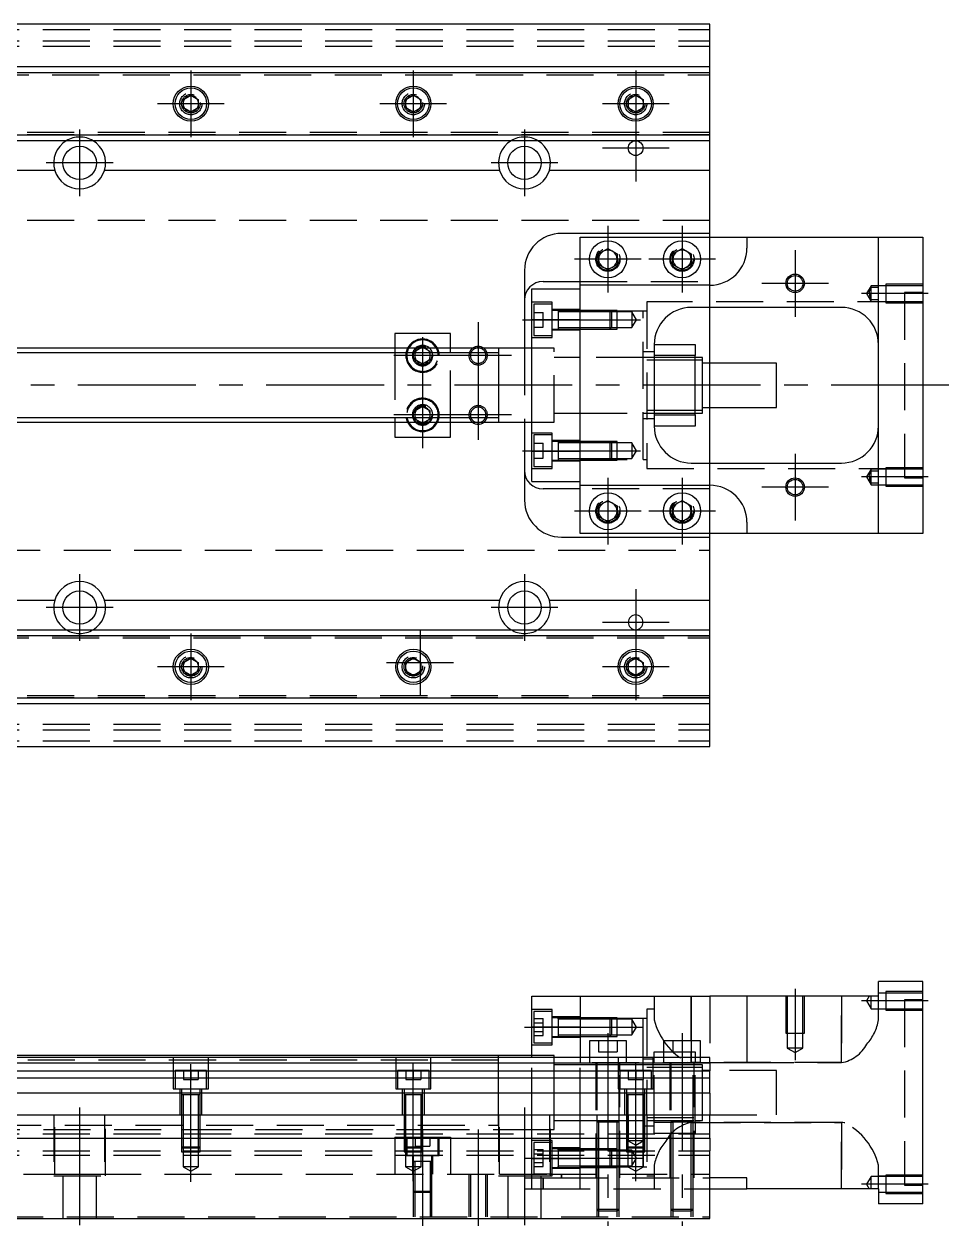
# Model space of a CAD drawing. Extents: x -14 to 809, y -273 to 103.
# Drawn here: x 395 to 644.5, y -226.9 to 97.5 of the extents above; entities that cross this region are included whole.
import ezdxf

# ---------------------------------------------------------------- set-up
doc = ezdxf.new("R2010")
doc.units = 0
doc.linetypes.add('CENTER', pattern=[50.8, 31.75, -6.35, 6.35, -6.35])
doc.linetypes.add('DASHED', pattern=[19.05, 12.7, -6.35])
doc.layers.get('0').update_dxf_attribs({"linetype": 'CONTINUOUS'})
doc.layers.add('CENTER', color=1, linetype='CENTER')

msp = doc.modelspace()

# ---------------------------------------------------------------- linework, layer by layer
at = {"color": 7, "linetype": 'CONTINUOUS'}
for p, q in [((580, 97.5), (365, 97.5)), ((580, 86), (580, 97.5)), ((365, 86), (580, 86)), ((365, 84.460392), (580, 84.460392)), ((580, 84.460392), (580, 86)), ((580, 67.539608), (580, 84.460392)), ((438, 77.1547), (440, 78.309402)), ((440, 78.309402), (442, 77.1547)), ((498, 77.1547), (500, 78.309402)), ((500, 78.309402), (502, 77.1547)), ((558, 77.1547), (560, 78.309402)), ((560, 78.309402), (562, 77.1547)), ((438, 74.8453), (438, 77.1547)), ((440, 73.690598), (438, 74.8453)), ((442, 74.8453), (440, 73.690598)), ((442, 77.1547), (442, 74.8453)), ((498, 74.8453), (498, 77.1547)), ((500, 73.690598), (498, 74.8453)), ((502, 74.8453), (500, 73.690598)), ((502, 77.1547), (502, 74.8453)), ((558, 74.8453), (558, 77.1547)), ((560, 73.690598), (558, 74.8453)), ((562, 74.8453), (560, 73.690598)), ((562, 77.1547), (562, 74.8453)), ((580, 67.539608), (365, 67.539608)), ((580, 66), (365, 66)), ((580, 66), (580, 67.539608)), ((580, 58), (580, 66)), ((403.291796, 58), (365, 58)), ((523.291796, 58), (416.708204, 58)), ((580, 58), (536.708204, 58)), ((580, 41), (580, 58)), ((580, 41), (540, 41)), ((545, 27), (545, 40)), ((545, 40), (590, 40)), ((580, 40), (580, 41)), ((590, 40), (590, 37)), ((590, 40), (625.5, 40)), ((625.5, -40), (625.5, 40)), ((625.5, 40), (637.5, 40)), ((637.5, 40), (637.5, -40)), ((550, 35.443376), (552.5, 36.886752)), ((552.5, 36.886752), (555, 35.443376)), ((570, 35.443376), (572.5, 36.886752)), ((572.5, 36.886752), (575, 35.443376)), ((550, 32.556624), (550, 35.443376)), ((552.5, 31.113248), (550, 32.556624)), ((555, 32.556624), (552.5, 31.113248)), ((555, 35.443376), (555, 32.556624)), ((570, 32.556624), (570, 35.443376)), ((572.5, 31.113248), (570, 32.556624)), ((575, 32.556624), (572.5, 31.113248)), ((575, 35.443376), (575, 32.556624)), ((530, 31), (530, 10)), ((532, 17.78342), (532, 26)), ((532, 26), (545, 26)), ((535, 28), (545, 28)), ((580, 27), (545, 27)), ((545, 17.78342), (545, 27)), ((615.5, 21), (575, 21)), ((580, 6), (580, 21)), ((532, 17.78342), (545, 17.78342)), ((532, -17.78342), (532, 17.78342)), ((545, -17.78342), (545, 17.78342)), ((545, -17.78342), (545, 17.78342)), ((495, 14), (495, 10)), ((510, 14), (495, 14)), ((510, 10), (510, 14)), ((523, 10), (365, 10)), ((501.964102, 10), (502.5, 10.309402)), ((502.5, 10.309402), (503.035898, 10)), ((523, 10.000006), (523, -10.000006)), ((532, 10), (523, 10)), ((565, 11), (576, 11)), ((565, 11), (565, -11)), ((576, 11), (576, 8)), ((565, 6.75), (563, 6.75)), ((576, 8), (565, 8)), ((576, 6.75), (565, 6.75)), ((576, -8), (576, 8)), ((578, 7.5), (576, 7.5)), ((578, 6.75), (576, 6.75)), ((578, -7.5), (578, 7.5)), ((598, 6), (578, 6)), ((598, -6), (598, 6)), ((578, -6), (598, -6)), ((580, -21), (580, -6)), ((563, -6.75), (565, -6.75)), ((565, -6.75), (576, -6.75)), ((565, -8), (576, -8)), ((576, -6.75), (578, -6.75)), ((576, -7.5), (578, -7.5)), ((576, -8), (576, -11)), ((365, -10), (523, -10)), ((495, -10), (495, -14)), ((502.5, -10.309402), (501.964102, -10)), ((503.035898, -10), (502.5, -10.309402)), ((510, -14), (510, -10)), ((523, -10), (532, -10)), ((530, -10), (530, -31)), ((576, -11), (565, -11)), ((495, -14), (510, -14)), ((532, -17.78342), (545, -17.78342)), ((532, -26), (532, -17.78342)), ((545, -27), (545, -17.78342)), ((575, -21), (615.5, -21)), ((532, -26), (545, -26)), ((545, -28), (535, -28)), ((545, -27), (580, -27)), ((545, -40), (545, -27)), ((550, -32.556624), (552.5, -31.113248)), ((552.5, -31.113248), (555, -32.556624)), ((570, -32.556624), (572.5, -31.113248)), ((572.5, -31.113248), (575, -32.556624)), ((550, -35.443376), (550, -32.556624)), ((552.5, -36.886752), (550, -35.443376)), ((555, -35.443376), (552.5, -36.886752)), ((555, -32.556624), (555, -35.443376)), ((570, -35.443376), (570, -32.556624)), ((572.5, -36.886752), (570, -35.443376)), ((575, -35.443376), (572.5, -36.886752)), ((575, -32.556624), (575, -35.443376)), ((590, -37), (590, -40)), ((540, -41), (580, -41)), ((590, -40), (545, -40)), ((580, -41), (580, -40)), ((580, -58), (580, -41)), ((625.5, -40), (590, -40)), ((637.5, -40), (625.5, -40)), ((365, -58), (403.291796, -58)), ((416.708204, -58), (523.291796, -58)), ((536.708204, -58), (580, -58)), ((580, -66), (580, -58)), ((365, -66), (580, -66)), ((365, -67.539608), (580, -67.539608)), ((580, -67.539608), (580, -66)), ((580, -84.460392), (580, -67.539608)), ((438, -74.8453), (440, -73.690598)), ((440, -73.690598), (442, -74.8453)), ((498, -74.8453), (500, -73.690598)), ((500, -73.690598), (502, -74.8453)), ((558, -74.8453), (560, -73.690598)), ((560, -73.690598), (562, -74.8453)), ((438, -77.1547), (438, -74.8453)), ((440, -78.309402), (438, -77.1547)), ((442, -77.1547), (440, -78.309402)), ((442, -74.8453), (442, -77.1547)), ((498, -77.1547), (498, -74.8453)), ((500, -78.309402), (498, -77.1547)), ((502, -77.1547), (500, -78.309402)), ((502, -74.8453), (502, -77.1547)), ((558, -77.1547), (558, -74.8453)), ((560, -78.309402), (558, -77.1547)), ((562, -77.1547), (560, -78.309402)), ((562, -74.8453), (562, -77.1547)), ((580, -84.460392), (365, -84.460392)), ((580, -86), (365, -86)), ((580, -86), (580, -84.460392)), ((580, -97.5), (580, -86)), ((365, -97.5), (580, -97.5)), ((625.5, -164.93), (625.5, -160.93)), ((637.5, -160.93), (625.5, -160.93)), ((637.5, -220.93), (637.5, -160.93)), ((532, -173.14658), (532, -164.93)), ((532, -164.93), (545, -164.93)), ((545, -164.93), (580, -164.93)), ((545, -164.93), (545, -181.43)), ((590, -164.93), (580, -164.93)), ((590, -164.93), (590, -182.93)), ((625.5, -164.93), (590, -164.93)), ((539.1, -170.752326), (539.1, -170.753182)), ((532, -173.14658), (545, -173.14658)), ((532, -181.43), (532, -173.14658)), ((539.1, -173.1023), (539.1, -173.38317)), ((539.1, -175.019328), (539.1, -175.752336)), ((557.5, -176.93), (547.5, -176.93)), ((547.5, -176.93), (547.5, -181.43)), ((557.5, -181.43), (557.5, -176.93)), ((577.5, -176.93), (567.5, -176.93)), ((567.5, -176.93), (567.5, -181.43)), ((577.5, -181.43), (577.5, -176.93)), ((523, -180.93), (364.5, -180.93)), ((580, -181.43), (364.5, -181.43)), ((523, -180.93), (522.995, -180.93)), ((523, -180.930502), (523, -180.93)), ((523.005, -180.93), (523, -180.93)), ((532, -180.93), (523, -180.93)), ((523, -181.43), (523, -180.93)), ((580, -182.969608), (580, -181.43)), ((580, -182.969608), (364.5, -182.969608)), ((590, -182.93), (580, -182.93)), ((580, -182.969608), (580, -185.090392)), ((364.5, -185.090392), (580, -185.090392)), ((580, -187.000532), (364.5, -187.000532)), ((580, -187.000532), (580, -185.090392)), ((580, -191.111934), (580, -187.000532)), ((580, -191.111934), (364.5, -191.111934)), ((580, -191.111934), (580, -196.93)), ((0, -196.93), (580, -196.93)), ((580, -203.23), (580, -196.93)), ((0, -203.23), (580, -203.23)), ((580, -203.23), (580, -206.63)), ((539.1, -206.107664), (539.1, -206.50767)), ((539.1, -206.50767), (539.1, -206.63)), ((580, -224.93), (580, -206.63)), ((539.1, -208.465624), (539.1, -208.749714)), ((539.1, -210.70767), (539.1, -211.107674)), ((590, -213.93), (580, -213.93)), ((590, -216.93), (590, -213.93)), ((580, -216.93), (590, -216.93)), ((625.5, -216.93), (590, -216.93)), ((625.5, -216.93), (625.5, -220.93)), ((637.5, -220.93), (625.5, -220.93)), ((0, -224.93), (580, -224.93))]:
    msp.add_line(p, q, dxfattribs=at)
at = {"color": 3, "linetype": 'DASHED'}
for p, q in [((0, 96), (580, 96)), ((0, 93), (580, 93)), ((0, 91.5), (580, 91.5)), ((364.5, 84.403994), (580, 84.403994)), ((364.5, 83.8), (580, 83.8)), ((442.483582, 76.286038), (442.5, 76)), ((502.483582, 76.286038), (502.5, 76)), ((557.5, 76), (557.534018, 76.411016)), ((580, 68.2), (364.5, 68.2)), ((580, 67.596006), (364.5, 67.596006)), ((580, 44.5), (5.640312, 44.5)), ((580, 28), (580, 40)), ((549.5, 34), (549.520026, 34.346056)), ((569.5, 34), (569.520026, 34.346056)), ((545, 28), (580, 28)), ((545, 17.78342), (545, 26)), ((580, 27), (580, 28)), ((580, 21), (580, 27)), ((623.5, 26.848738), (622.287564, 24.748738)), ((623.163852, 25.611128), (623.302956, 25.985522)), ((623.302956, 25.985522), (623.5, 26.435254)), ((623.5, 26.435254), (623.5, 26.848738)), ((627.5, 26.848738), (623.5, 26.848738)), ((623.5, 23.06222), (623.5, 26.435794)), ((623.5, 26.435254), (625.5, 26.435254)), ((627.5, 27.248732), (627.5, 22.248742)), ((637.5, 27.248732), (627.5, 27.248732)), ((637.5, 26.848738), (627.5, 26.848738)), ((622.287564, 24.748738), (623.5, 22.648738)), ((623.016436, 24.911344), (623.060666, 25.226886)), ((623.060666, 25.226886), (623.163852, 25.611128)), ((623.5, 22.648738), (623.5, 23.06222)), ((625.5, 23.06222), (623.5, 23.06222)), ((632.5, 25), (632.5, -25)), ((637.5, 25), (632.5, 25)), ((537.5, 22.42767), (532, 22.42767)), ((532.5, 21.92767), (532.5, 13.42767)), ((537.5, 21.92767), (532.5, 21.92767)), ((532.5, 19.67767), (535, 19.67767)), ((535, 17.67767), (535, 19.67767)), ((537.5, 12.92767), (537.5, 22.42767)), ((545, 20.42767), (537.5, 20.42767)), ((539.1, 20.17767), (537.5, 20.17767)), ((539.1, 20.17767), (539.095, 20.17767)), ((539.1, 20.17767), (539.1, 19.92022)), ((539.105, 20.17767), (539.1, 20.17767)), ((544.99998, 20.17767), (539.1, 20.17767)), ((539.1, 19.92022), (539.1, 15.435068)), ((544.99998, 19.77767), (539.1, 19.77767)), ((553.1, 20.17767), (545, 20.17767)), ((553.1, 20.177664), (545, 20.177664)), ((562, 20), (545, 20)), ((553.5, 19.77767), (545, 19.77767)), ((553.1, 15.17767), (553.1, 20.17767)), ((553.5, 19.77767), (553.1, 20.17767)), ((555, 20.177664), (553.10002, 20.177664)), ((553.5, 19.77767), (553.5, 15.57767)), ((555, 19.77767), (553.50002, 19.77767)), ((555, 15.177674), (555, 20.177664)), ((559, 19.77767), (555, 19.77767)), ((559, 19.77767), (559, 15.57767)), ((560.212436, 17.67767), (559, 19.77767)), ((562, -20), (562, 20)), ((563, 20), (562, 20)), ((563, 22.5), (563, -22.5)), ((632.5, 22.5), (563, 22.5)), ((623.5, 22.648738), (627.5, 22.648738)), ((627.5, 22.648738), (637.5, 22.648738)), ((627.5, 22.248742), (637.5, 22.248742)), ((532.5, 17.67767), (535, 17.67767)), ((535, 15.67767), (535, 17.67767)), ((559, 15.57767), (560.212436, 17.67767)), ((532.5, 15.67767), (535, 15.67767)), ((532.5, 13.42767), (537.5, 13.42767)), ((537.5, 15.17767), (539.1, 15.17767)), ((537.5, 14.92767), (545, 14.92767)), ((539.095, 15.17767), (539.1, 15.17767)), ((539.1, 15.57767), (544.99998, 15.57767)), ((539.1, 15.435068), (539.1, 15.17767)), ((539.1, 15.17767), (539.105, 15.17767)), ((539.1, 15.17767), (544.99998, 15.17767)), ((545, 15.57767), (553.5, 15.57767)), ((545, 15.177674), (553.1, 15.177674)), ((545, 15.17767), (553.1, 15.17767)), ((553.1, 15.17767), (553.5, 15.57767)), ((553.10002, 15.177674), (555, 15.177674)), ((553.50002, 15.57767), (555, 15.57767)), ((555, 15.57767), (559, 15.57767)), ((495, 10), (495, 8.75)), ((500.5, 9.1547), (501.964102, 10)), ((503.035898, 10), (504.5, 9.1547)), ((510, 8.75), (510, 10)), ((523, 10), (522.995, 10)), ((523.005, 10), (523, 10)), ((530, 10), (530, -10)), ((532, 12.92767), (537.5, 12.92767)), ((538, 10), (532, 10)), ((538, -10), (538, 10)), ((495, 8.75), (495, -8.75)), ((500, 8), (500.018502, 8.303588)), ((500.5, 8.75), (500.5, 9.1547)), ((500.5, 6.8453), (500.5, 8.75)), ((502.5, 5.690598), (500.5, 6.8453)), ((504.5, 6.8453), (502.5, 5.690598)), ((504.5, 9.1547), (504.5, 8.75)), ((504.5, 8.75), (504.5, 6.8453)), ((510, -8.75), (510, 8.75)), ((545, 7.5), (538, 7.5)), ((562, 7.5), (545, 7.5)), ((565, 9), (562, 9)), ((563, 7.5), (562, 7.5)), ((563, 7.5), (562.995, 7.5)), ((565, 7.5), (563, 7.5)), ((563.005, 7.5), (563, 7.5)), ((576, 7.5), (565, 7.5)), ((580, -6), (580, 6)), ((500.5, -6.8453), (502.5, -5.690598)), ((502.5, -5.690598), (504.5, -6.8453)), ((495, -8.75), (495, -10)), ((500, -8), (500.018502, -7.696412)), ((500.5, -8.75), (500.5, -6.8453)), ((500.5, -9.1547), (500.5, -8.75)), ((501.964102, -10), (500.5, -9.1547)), ((504.5, -9.1547), (503.035898, -10)), ((504.5, -6.8453), (504.5, -8.75)), ((504.5, -8.75), (504.5, -9.1547)), ((510, -10), (510, -8.75)), ((538, -7.5), (545, -7.5)), ((545, -7.5), (562, -7.5)), ((562, -7.5), (563, -7.5)), ((562, -9), (565, -9)), ((562.995, -7.5), (563, -7.5)), ((563, -7.5), (565, -7.5)), ((563, -7.5), (563.005, -7.5)), ((565, -7.5), (576, -7.5)), ((522.995, -10), (523, -10)), ((523, -10), (523.005, -10)), ((532, -10), (538, -10)), ((537.5, -12.92767), (532, -12.92767)), ((537.5, -22.42767), (537.5, -12.92767)), ((532.5, -13.42767), (532.5, -21.92767)), ((537.5, -13.42767), (532.5, -13.42767)), ((532.5, -15.67767), (535, -15.67767)), ((535, -17.67767), (535, -15.67767)), ((545, -14.92767), (537.5, -14.92767)), ((539.1, -15.17767), (537.5, -15.17767)), ((539.1, -15.17767), (539.095, -15.17767)), ((539.1, -15.17767), (539.1, -15.435118)), ((544.99998, -15.17767), (539.1, -15.17767)), ((539.105, -15.17767), (539.1, -15.17767)), ((539.1, -15.435118), (539.1, -19.920272)), ((544.99998, -15.57767), (539.1, -15.57767)), ((553.1, -15.17767), (545, -15.17767)), ((553.1, -15.177674), (545, -15.177674)), ((553.5, -15.57767), (545, -15.57767)), ((553.1, -20.17767), (553.1, -15.17767)), ((553.5, -15.57767), (553.1, -15.17767)), ((555, -15.177674), (553.10002, -15.177674)), ((553.5, -15.57767), (553.5, -19.77767)), ((555, -15.57767), (553.50002, -15.57767)), ((555, -20.177664), (555, -15.177674)), ((559, -15.57767), (555, -15.57767)), ((559, -15.57767), (559, -19.77767)), ((560.212436, -17.67767), (559, -15.57767)), ((532.5, -17.67767), (535, -17.67767)), ((535, -19.67767), (535, -17.67767)), ((545, -26), (545, -17.78342)), ((559, -19.77767), (560.212436, -17.67767)), ((532, -22.42767), (537.5, -22.42767)), ((532.5, -19.67767), (535, -19.67767)), ((532.5, -21.92767), (537.5, -21.92767)), ((537.5, -20.17767), (539.1, -20.17767)), ((537.5, -20.42767), (545, -20.42767)), ((539.095, -20.17767), (539.1, -20.17767)), ((539.1, -19.77767), (544.99998, -19.77767)), ((539.1, -19.920272), (539.1, -20.17767)), ((539.1, -20.17767), (544.99998, -20.17767)), ((539.1, -20.17767), (539.105, -20.17767)), ((545, -19.77767), (553.5, -19.77767)), ((545, -20), (562, -20)), ((545, -20.177664), (553.1, -20.177664)), ((545, -20.17767), (553.1, -20.17767)), ((553.1, -20.17767), (553.5, -19.77767)), ((553.10002, -20.177664), (555, -20.177664)), ((553.50002, -19.77767), (555, -19.77767)), ((555, -19.77767), (559, -19.77767)), ((562, -20), (563, -20)), ((563, -22.5), (632.5, -22.5)), ((580, -27), (580, -21)), ((623.5, -22.648738), (622.287564, -24.748738)), ((623.5, -23.06222), (623.5, -22.648738)), ((627.5, -22.648738), (623.5, -22.648738)), ((627.5, -22.248742), (627.5, -27.248732)), ((637.5, -22.248742), (627.5, -22.248742)), ((637.5, -22.648738), (627.5, -22.648738)), ((622.287564, -24.748738), (623.5, -26.848738)), ((623.016436, -24.586132), (623.060666, -24.27059)), ((623.060666, -24.27059), (623.163852, -23.886348)), ((623.163852, -23.886348), (623.302956, -23.511954)), ((623.302956, -23.511954), (623.5, -23.06222)), ((623.5, -26.435254), (623.5, -23.06168)), ((623.5, -23.06222), (625.5, -23.06222)), ((632.5, -25), (637.5, -25)), ((580, -28), (545, -28)), ((580, -28), (580, -27)), ((580, -40), (580, -28)), ((623.5, -26.848738), (623.5, -26.435254)), ((625.5, -26.435254), (623.5, -26.435254)), ((623.5, -26.848738), (627.5, -26.848738)), ((627.5, -26.848738), (637.5, -26.848738)), ((627.5, -27.248732), (637.5, -27.248732)), ((549.5, -34), (549.520026, -33.653944)), ((569.5, -34), (569.520026, -33.653944)), ((5.640312, -44.5), (580, -44.5)), ((364.5, -67.596006), (580, -67.596006)), ((364.5, -68.2), (580, -68.2)), ((437.5, -76), (437.534018, -75.588984)), ((502.483582, -75.713962), (502.5, -76)), ((562.483582, -75.713962), (562.5, -76)), ((580, -83.8), (364.5, -83.8)), ((580, -84.403994), (364.5, -84.403994)), ((0, -91.5), (580, -91.5)), ((0, -93), (580, -93)), ((0, -96), (580, -96)), ((565, -164.93), (565, -171.302214)), ((575, -176.93), (575, -164.93)), ((575, -164.93), (575, -176.93)), ((580, -164.93), (580, -181.43)), ((600.500006, -164.93), (600.500006, -174.93)), ((600.9, -164.93), (600.9, -174.93)), ((605.1, -174.93), (605.1, -164.93)), ((605.499994, -174.93), (605.499994, -164.93)), ((615.5, -164.93), (615.5, -182.852252)), ((615.5, -182.852252), (615.5, -164.93)), ((623.009982, -164.93), (622.287564, -166.181262)), ((623.5, -168.281262), (623.5, -164.93)), ((627.5, -164.081262), (625.5, -164.081262)), ((625.5, -171.302214), (625.5, -164.93)), ((627.5, -163.681268), (627.5, -168.681258)), ((637.5, -163.681268), (627.5, -163.681268)), ((637.5, -164.081262), (627.5, -164.081262)), ((537.5, -168.50233), (532, -168.50233)), ((537.5, -173.25233), (537.5, -168.50233)), ((563, -168.43), (563, -189.93)), ((565, -168.43), (563, -168.43)), ((622.287564, -166.181262), (623.5, -168.281262)), ((623.5, -168.281262), (627.5, -168.281262)), ((632.5, -168.43), (625.5, -168.43)), ((627.5, -168.281262), (637.5, -168.281262)), ((627.5, -168.681258), (637.5, -168.681258)), ((632.5, -165.93), (632.5, -215.93)), ((637.5, -165.93), (632.5, -165.93)), ((532.5, -169.00233), (532.5, -173.25233)), ((537.5, -169.00233), (532.5, -169.00233)), ((532.5, -170.94293), (535, -170.94293)), ((535, -172.09763), (535, -170.94293)), ((545, -170.50233), (537.5, -170.50233)), ((539.1, -170.75233), (537.5, -170.75233)), ((539.1, -170.75233), (539.095, -170.75233)), ((539.1, -170.75233), (539.1, -171.00978)), ((539.1, -171.009798), (539.1, -170.75233)), ((544.99998, -170.75233), (539.1, -170.75233)), ((539.105, -170.75233), (539.1, -170.75233)), ((539.1, -171.00978), (539.1, -173.25233)), ((544.99998, -171.15233), (539.1, -171.15233)), ((553.1, -170.75233), (545, -170.75233)), ((553.1, -170.752336), (545, -170.752336)), ((562, -170.93), (545, -170.93)), ((553.5, -171.15233), (545, -171.15233)), ((553.1, -173.25233), (553.1, -170.75233)), ((553.5, -171.15233), (553.1, -170.75233)), ((555, -170.752336), (553.10002, -170.752336)), ((553.5, -171.15233), (553.5, -173.25233)), ((555, -171.15233), (553.50002, -171.15233)), ((555, -175.752326), (555, -170.752336)), ((559, -171.15233), (555, -171.15233)), ((559, -171.15233), (559, -173.25233)), ((560.212436, -173.25233), (559, -171.15233)), ((562, -181.43), (562, -170.93)), ((563, -170.93), (562, -170.93)), ((532.5, -172.09763), (535, -172.09763)), ((532.5, -173.25233), (532.5, -177.50233)), ((532.5, -174.407032), (535, -174.407032)), ((535, -174.407032), (535, -172.09763)), ((535, -175.561732), (535, -174.407032)), ((537.5, -178.00233), (537.5, -173.25233)), ((539.1, -173.25233), (539.1, -175.019324)), ((539.1, -175.019324), (539.1, -175.494932)), ((553.1, -175.75233), (553.1, -173.25233)), ((553.5, -173.25233), (553.5, -175.35233)), ((559, -173.25233), (559, -175.35233)), ((559, -175.35233), (560.212436, -173.25233)), ((600.500006, -174.93), (605.499994, -174.93)), ((600.9, -174.93), (600.9, -178.93)), ((605.1, -178.93), (605.1, -174.93)), ((532, -178.00233), (537.5, -178.00233)), ((532.5, -175.561732), (535, -175.561732)), ((532.5, -177.50233), (537.5, -177.50233)), ((537.5, -175.75233), (539.1, -175.75233)), ((537.5, -176.00233), (545, -176.00233)), ((539.095, -175.75233), (539.1, -175.75233)), ((539.1, -175.35233), (544.99998, -175.35233)), ((539.1, -175.494932), (539.1, -175.75233)), ((539.1, -175.75233), (544.99998, -175.75233)), ((539.1, -175.75233), (539.105, -175.75233)), ((545, -175.35233), (553.5, -175.35233)), ((545, -175.752326), (553.1, -175.752326)), ((545, -175.75233), (553.1, -175.75233)), ((550, -176.93), (550, -179.93)), ((552.5, -176.93), (552.5, -179.93)), ((553.1, -175.75233), (553.5, -175.35233)), ((553.10002, -175.752326), (555, -175.752326)), ((553.50002, -175.35233), (555, -175.35233)), ((555, -175.35233), (559, -175.35233)), ((555, -176.93), (555, -179.93)), ((570, -176.93), (570, -179.93)), ((572.5, -176.93), (572.5, -179.93)), ((575, -176.93), (575, -179.93)), ((435.25, -181.43), (435.25, -189.93)), ((444.75, -189.93), (444.75, -181.43)), ((495.25, -181.43), (495.25, -189.93)), ((504.75, -189.93), (504.75, -181.43)), ((523, -191.130066), (523, -181.43)), ((538, -180.93), (532, -180.93)), ((532, -196.93), (532, -181.43)), ((538, -181.43), (538, -180.93)), ((538, -190.93), (538, -181.43)), ((545, -181.43), (545, -182.93)), ((547.5, -181.43), (547.5, -182.93)), ((550, -179.93), (552.5, -179.93)), ((552.5, -179.93), (555, -179.93)), ((555.25, -181.43), (555.25, -189.93)), ((557.5, -182.93), (557.5, -181.43)), ((562, -182.93), (562, -181.43)), ((564.75, -189.93), (564.75, -181.43)), ((565, -179.93), (567.5, -179.93)), ((565, -181.43), (565, -179.93)), ((565, -182.93), (565, -181.43)), ((567.5, -179.93), (570, -179.93)), ((567.5, -181.43), (567.5, -182.93)), ((570, -179.93), (572.5, -179.93)), ((572.5, -179.93), (575, -179.93)), ((575, -179.93), (576, -179.93)), ((575, -182.852252), (575, -179.93)), ((575, -179.93), (575, -181.43)), ((575, -181.43), (575, -182.852252)), ((576, -179.93), (576, -181.43)), ((576, -181.43), (576, -182.93)), ((577.5, -182.93), (577.5, -181.43)), ((605.1, -178.93), (600.9, -178.93)), ((600.9, -178.93), (603, -180.142436)), ((603, -180.142436), (605.1, -178.93)), ((523, -182.18), (25, -182.18)), ((545, -183.43), (538, -183.43)), ((580, -182.93), (545, -182.93)), ((545, -196.93), (545, -182.93)), ((549.5, -183.43), (545, -183.43)), ((549.25, -182.93), (549.25, -213.93)), ((549.5, -182.93), (549.5, -196.93)), ((555.5, -183.43), (549.5, -183.43)), ((555.5, -198.935), (555.5, -182.93)), ((562, -183.43), (555.5, -183.43)), ((555.75, -184.93), (555.75, -182.93)), ((565, -181.93), (562, -181.93)), ((562, -184.93), (562, -182.93)), ((563, -183.43), (562, -183.43)), ((563, -183.43), (562.995, -183.43)), ((565, -183.43), (563, -183.43)), ((563.005, -183.43), (563, -183.43)), ((565, -184.18), (563, -184.18)), ((565, -198.93), (565, -182.93)), ((569.5, -183.43), (565, -183.43)), ((569.5, -184.18), (565, -184.18)), ((569.25, -182.93), (569.25, -213.93)), ((569.5, -182.93), (569.5, -198.935)), ((575.5, -183.43), (569.5, -183.43)), ((575.5, -184.18), (569.5, -184.18)), ((573.951654, -182.710384), (574.307618, -182.790138)), ((574.307618, -182.790138), (574.65068, -182.836404)), ((574.65068, -182.836404), (575, -182.852252)), ((575, -182.852252), (576, -182.852252)), ((615.5, -182.852252), (575, -182.852252)), ((575.5, -198.935), (575.5, -182.93)), ((576, -183.43), (575.5, -183.43)), ((576, -184.18), (575.5, -184.18)), ((575.75, -213.93), (575.75, -182.93)), ((576, -182.852252), (577.5, -182.852252)), ((576, -198.93), (576, -182.93)), ((578, -183.43), (576, -183.43)), ((578, -184.18), (576, -184.18)), ((577.5, -182.852252), (580, -182.852252)), ((578, -190.93), (578, -183.43)), ((580, -182.852252), (590, -182.852252)), ((590, -182.852252), (615.5, -182.852252)), ((444.25, -184.93), (435.75, -184.93)), ((435.75, -184.93), (435.75, -189.93)), ((438, -184.93), (438, -187.43)), ((438, -187.43), (440, -187.43)), ((440, -184.93), (440, -187.43)), ((440, -187.43), (442, -187.43)), ((442, -184.93), (442, -187.43)), ((444.25, -189.93), (444.25, -184.93)), ((504.25, -184.93), (495.75, -184.93)), ((495.75, -184.93), (495.75, -189.93)), ((498, -184.93), (498, -187.43)), ((498, -187.43), (500, -187.43)), ((500, -184.93), (500, -187.43)), ((500, -187.43), (502, -187.43)), ((502, -184.93), (502, -187.43)), ((504.25, -189.93), (504.25, -184.93)), ((564.25, -184.93), (555.75, -184.93)), ((555.75, -184.93), (555.75, -189.93)), ((558, -184.93), (558, -187.43)), ((558, -187.43), (560, -187.43)), ((560, -184.93), (560, -187.43)), ((560, -187.43), (562, -187.43)), ((562, -184.93), (562, -187.43)), ((562, -190.93), (562, -187.43)), ((564.25, -189.93), (564.25, -184.93)), ((580, -184.93), (578, -184.93)), ((598, -184.93), (580, -184.93)), ((598, -190.93), (598, -184.93)), ((435.25, -189.93), (444.75, -189.93)), ((437, -189.93), (437, -196.93)), ((437.5, -189.93), (437.5, -191.53)), ((442.5, -191.53), (442.5, -189.93)), ((443, -196.93), (443, -189.93)), ((495.25, -189.93), (504.75, -189.93)), ((497, -189.93), (497, -196.93)), ((497.5, -189.93), (497.5, -191.53)), ((502.5, -191.53), (502.5, -189.93)), ((503, -196.93), (503, -189.93)), ((523, -199.68), (523, -191.130066)), ((538, -196.93), (538, -190.93)), ((555.25, -189.93), (564.75, -189.93)), ((555.75, -213.93), (555.75, -189.93)), ((557, -189.93), (557, -196.93)), ((557.5, -189.93), (557.5, -191.53)), ((562, -196.93), (562, -190.93)), ((562.5, -191.53), (562.5, -189.93)), ((563, -196.93), (563, -189.93)), ((578, -198.43), (578, -190.93)), ((598, -196.93), (598, -190.93)), ((437.5, -191.525), (437.5, -191.53)), ((437.757468, -191.53), (437.5, -191.53)), ((437.5, -191.53), (437.5, -191.535)), ((437.5, -191.53), (437.5, -196.92998)), ((442.242552, -191.53), (437.757468, -191.53)), ((437.9, -191.53), (437.9, -196.92998)), ((442.1, -196.92998), (442.1, -191.53)), ((442.5, -191.53), (442.242552, -191.53)), ((442.5, -191.53), (442.5, -191.525)), ((442.5, -191.535), (442.5, -191.53)), ((442.5, -196.92998), (442.5, -191.53)), ((497.5, -191.525), (497.5, -191.53)), ((497.757468, -191.53), (497.5, -191.53)), ((497.5, -191.53), (497.5, -191.535)), ((497.5, -191.53), (497.5, -196.92998)), ((502.242552, -191.53), (497.757468, -191.53)), ((497.9, -191.53), (497.9, -196.92998)), ((502.1, -196.92998), (502.1, -191.53)), ((502.5, -191.53), (502.242552, -191.53)), ((502.5, -191.53), (502.5, -191.525)), ((502.5, -191.535), (502.5, -191.53)), ((502.5, -196.92998), (502.5, -191.53)), ((557.5, -191.525), (557.5, -191.53)), ((557.5, -191.53), (557.757448, -191.53)), ((557.757468, -191.53), (557.5, -191.53)), ((557.5, -191.53), (557.5, -191.535)), ((557.5, -191.53), (557.5, -196.92998)), ((562.242552, -191.53), (557.757468, -191.53)), ((557.9, -191.53), (557.9, -196.92998)), ((562.1, -196.92998), (562.1, -191.53)), ((562.5, -191.53), (562.242552, -191.53)), ((562.242602, -191.53), (562.5, -191.53)), ((562.5, -191.53), (562.5, -191.525)), ((562.5, -191.535), (562.5, -191.53)), ((562.5, -196.92998), (562.5, -191.53)), ((403, -196.93), (403, -213.43)), ((403.291796, -212.93), (403.291796, -196.93)), ((416.708204, -196.93), (416.708204, -212.93)), ((417, -213.43), (417, -196.93)), ((437.5, -196.93), (437.5, -203.23)), ((437.500006, -196.93), (437.500006, -203.23)), ((437.9, -196.93), (437.9, -203.23)), ((442.1, -203.23), (442.1, -196.93)), ((442.499994, -203.23), (442.499994, -196.93)), ((442.5, -203.23), (442.5, -196.93)), ((497.5, -196.93), (497.5, -203.23)), ((497.500006, -196.93), (497.500006, -203.23)), ((497.9, -196.93), (497.9, -203.23)), ((502.1, -203.23), (502.1, -196.93)), ((502.499994, -203.23), (502.499994, -196.93)), ((502.5, -203.23), (502.5, -196.93)), ((523, -196.93), (523, -213.43)), ((523.291796, -212.93), (523.291796, -196.93)), ((532, -203.23), (532, -196.93)), ((536.708204, -196.93), (536.708204, -212.93)), ((537, -213.43), (537, -196.93)), ((538, -200.93), (538, -196.93)), ((545, -203.23), (545, -196.93)), ((549.5, -196.93), (549.5, -198.93)), ((557.5, -196.93), (557.5, -203.23)), ((557.500006, -196.93), (557.500006, -203.23)), ((557.9, -196.93), (557.9, -203.23)), ((558, -196.93), (558, -203.93)), ((562, -203.93), (562, -196.93)), ((562.1, -203.23), (562.1, -196.93)), ((562.499994, -203.23), (562.499994, -196.93)), ((562.5, -203.23), (562.5, -196.93)), ((563, -196.93), (563, -213.43)), ((563, -197.68), (578, -197.68)), ((580, -196.93), (598, -196.93)), ((25, -199.68), (523, -199.68)), ((305, -200.93), (497.5, -200.93)), ((437.5, -200.93), (437.9, -200.93)), ((437.9, -200.93), (442.1, -200.93)), ((442.1, -200.93), (442.5, -200.93)), ((497.5, -200.93), (497.9, -200.93)), ((497.9, -200.93), (502.1, -200.93)), ((502.1, -200.93), (502.5, -200.93)), ((502.5, -200.93), (523.005, -200.93)), ((522.995, -200.93), (523.291796, -200.93)), ((523.291796, -200.93), (532, -200.93)), ((532, -200.93), (536.708204, -200.93)), ((536.708204, -200.93), (538, -200.93)), ((538, -198.43), (545, -198.43)), ((545, -198.43), (549.5, -198.43)), ((549.5, -198.43), (563.005, -198.43)), ((549.5, -198.925), (549.5, -198.93)), ((549.849602, -198.93), (549.5, -198.93)), ((549.5, -198.93), (549.5, -198.935)), ((549.5, -198.93), (549.5, -203.23)), ((555.15035, -198.93), (549.849602, -198.93)), ((550, -198.93), (550, -203.23)), ((555, -206.63), (555, -198.93)), ((555.5, -198.93), (555.15035, -198.93)), ((555.5, -206.63), (555.5, -198.925)), ((562, -199.93), (565, -199.93)), ((562.995, -198.43), (576, -198.43)), ((563.005, -198.43), (576, -198.43)), ((565, -198.93), (569.39999, -198.93)), ((565, -201.93), (565, -198.93)), ((569.39999, -198.93), (569.499994, -198.93)), ((569.5, -198.925), (569.5, -206.63)), ((569.5, -198.93), (569.84965, -198.93)), ((569.849602, -198.93), (569.5, -198.93)), ((575.15035, -198.93), (569.849602, -198.93)), ((570, -198.93), (570, -206.63)), ((575, -206.63), (575, -198.93)), ((575.562908, -199.007748), (575, -199.007748)), ((575, -199.007748), (575.562908, -199.007748)), ((575.150204, -198.93), (575.5, -198.93)), ((575.5, -198.93), (575.15035, -198.93)), ((575.5, -206.63), (575.5, -198.925)), ((575.500006, -198.93), (575.60001, -198.93)), ((615.5, -199.007748), (575.562908, -199.007748)), ((575.562908, -199.007748), (615.5, -199.007748)), ((575.60001, -198.93), (576, -198.93)), ((576, -198.43), (578, -198.43)), ((576, -198.93), (576, -201.93)), ((615.5, -199.007748), (615.5, -216.93)), ((615.5, -216.93), (615.5, -199.007748)), ((615.847748, -199.023532), (615.5, -199.007748)), ((616.192382, -199.069862), (615.847748, -199.023532)), ((616.427222, -199.118996), (616.192382, -199.069862)), ((0, -202.08), (580, -202.08)), ((437.5, -203.23), (437.5, -205.53)), ((437.500006, -203.23), (437.500006, -205.530006)), ((437.9, -203.23), (437.9, -205.93)), ((442.1, -205.93), (442.1, -203.23)), ((442.499994, -205.530006), (442.499994, -203.23)), ((442.5, -205.53), (442.5, -203.23)), ((495, -202.93), (497.5, -202.93)), ((495, -202.93), (495, -203.23)), ((495, -203.23), (495, -206.63)), ((497.5, -202.93), (497.9, -202.93)), ((497.5, -203.23), (497.5, -205.53)), ((497.500006, -203.23), (497.500006, -205.530006)), ((497.9, -202.93), (502.1, -202.93)), ((497.9, -203.23), (497.9, -205.93)), ((498, -202.93), (498, -207.93)), ((498.25, -202.93), (498.25, -203.23)), ((498.25, -203.23), (498.25, -205.93)), ((500.5, -202.93), (500.5, -205.43)), ((502.1, -202.93), (502.5, -202.93)), ((502.1, -205.93), (502.1, -203.23)), ((502.499994, -205.530006), (502.499994, -203.23)), ((502.5, -202.93), (510, -202.93)), ((502.5, -205.53), (502.5, -203.23)), ((504.5, -202.93), (504.5, -205.43)), ((506.75, -203.23), (506.75, -202.93)), ((506.75, -206.63), (506.75, -203.23)), ((507, -207.93), (507, -202.93)), ((510, -202.93), (510, -203.23)), ((510, -203.23), (510, -206.63)), ((532, -206.63), (532, -203.23)), ((537.5, -203.85767), (532, -203.85767)), ((532.5, -204.35767), (532.5, -206.63)), ((536.708204, -204.35767), (532.5, -204.35767)), ((537.5, -204.35767), (536.708204, -204.35767)), ((537.5, -208.60767), (537.5, -203.85767)), ((545, -206.63), (545, -203.23)), ((549.5, -203.23), (549.5, -206.63)), ((550, -203.23), (550, -206.63)), ((557.5, -203.23), (557.5, -205.53)), ((557.500006, -203.23), (557.500006, -205.530006)), ((557.9, -203.23), (557.9, -205.93)), ((562, -203.93), (558, -203.93)), ((558, -203.93), (560, -205.0847)), ((560, -205.0847), (562, -203.93)), ((562, -205.93), (562, -203.93)), ((562.1, -205.93), (562.1, -203.23)), ((562.499994, -205.530006), (562.499994, -203.23)), ((562.5, -205.53), (562.5, -203.23)), ((576, -201.93), (565, -201.93)), ((0, -206.63), (580, -206.63)), ((437.5, -205.53), (442.5, -205.53)), ((437.5, -205.53), (437.9, -205.93)), ((437.500006, -205.53002), (437.500006, -206.63)), ((437.500006, -206.63), (437.500006, -206.93)), ((437.500006, -206.93), (442.499994, -206.93)), ((442.1, -205.93), (437.9, -205.93)), ((437.9, -205.93002), (437.9, -206.93)), ((437.9, -206.93), (437.9, -210.93)), ((442.1, -205.93), (442.5, -205.53)), ((442.1, -206.93), (442.1, -205.93002)), ((442.1, -210.93), (442.1, -206.93)), ((442.499994, -206.63), (442.499994, -205.53002)), ((442.499994, -206.93), (442.499994, -206.63)), ((495, -206.63), (495, -212.93)), ((497.5, -205.53), (502.5, -205.53)), ((497.5, -205.53), (497.9, -205.93)), ((497.500006, -205.53002), (497.500006, -206.63)), ((497.500006, -206.63), (497.500006, -206.93)), ((497.500006, -206.93), (502.499994, -206.93)), ((502.1, -205.93), (497.9, -205.93)), ((497.9, -205.93002), (497.9, -206.93)), ((497.9, -206.93), (497.9, -210.93)), ((498.25, -205.93), (498.25, -206.63)), ((498.25, -206.63), (498.25, -206.93)), ((498.25, -206.93), (498.25, -207.93)), ((500.5, -205.43), (502.5, -205.43)), ((502.1, -205.93), (502.5, -205.53)), ((502.1, -206.93), (502.1, -205.93002)), ((502.1, -210.93), (502.1, -206.93)), ((502.499994, -206.63), (502.499994, -205.53002)), ((502.499994, -206.93), (502.499994, -206.63)), ((502.5, -205.43), (504.5, -205.43)), ((506.75, -207.93), (506.75, -206.63)), ((510, -206.63), (510, -212.93)), ((532, -208.71342), (532, -206.63)), ((532.5, -206.298268), (535, -206.298268)), ((532.5, -206.63), (532.5, -208.60767)), ((532.5, -207.452968), (535, -207.452968)), ((535, -207.452968), (535, -206.298268)), ((535, -209.76237), (535, -207.452968)), ((545, -205.85767), (537.5, -205.85767)), ((539.1, -206.10767), (537.5, -206.10767)), ((539.1, -206.10767), (539.095, -206.10767)), ((539.1, -206.10767), (539.1, -206.365118)), ((539.1, -206.365136), (539.1, -206.10767)), ((544.99998, -206.10767), (539.1, -206.10767)), ((539.105, -206.10767), (539.1, -206.10767)), ((539.1, -206.365118), (539.1, -206.629906)), ((544.99998, -206.50767), (539.1, -206.50767)), ((539.1, -206.629906), (539.1, -208.60767)), ((549.5, -206.10767), (545, -206.10767)), ((549.5, -206.107674), (545, -206.107674)), ((549.5, -206.50767), (545, -206.50767)), ((545, -213.93), (545, -206.63)), ((550, -206.10767), (549.5, -206.10767)), ((550, -206.107674), (549.5, -206.107674)), ((550, -206.50767), (549.5, -206.50767)), ((549.5, -206.63), (549.5, -213.92998)), ((553.1, -206.10767), (550, -206.10767)), ((553.100006, -206.107674), (550, -206.107674)), ((553.5, -206.50767), (550, -206.50767)), ((550, -206.63), (550, -213.92998)), ((553.1, -206.63), (553.1, -206.10767)), ((553.5, -206.50767), (553.1, -206.10767)), ((553.1, -208.60767), (553.1, -206.63)), ((555, -206.107674), (553.10002, -206.107674)), ((553.5, -206.50767), (553.5, -206.63)), ((553.5, -206.63), (553.5, -208.60767)), ((555, -206.50767), (553.50002, -206.50767)), ((559, -206.50767), (555, -206.50767)), ((555, -213.92998), (555, -206.63)), ((555.5, -213.92998), (555.5, -206.63)), ((557.5, -205.53), (562.5, -205.53)), ((557.5, -205.53), (557.9, -205.93)), ((557.500006, -205.53002), (557.500006, -206.63)), ((557.500006, -206.63), (557.500006, -206.93)), ((557.500006, -206.93), (562.499994, -206.93)), ((562.1, -205.93), (557.9, -205.93)), ((557.9, -205.93002), (557.9, -206.93)), ((557.9, -206.93), (557.9, -210.93)), ((559, -206.50767), (559, -208.60767)), ((560.212436, -208.60767), (559, -206.50767)), ((562, -206.63), (562, -205.93)), ((562, -206.93), (562, -206.63)), ((562, -210.93), (562, -206.93)), ((562.1, -205.93), (562.5, -205.53)), ((562.1, -206.93), (562.1, -205.93002)), ((562.1, -210.93), (562.1, -206.93)), ((562.499994, -206.63), (562.499994, -205.53002)), ((562.499994, -206.93), (562.499994, -206.63)), ((569.5, -206.63), (569.5, -213.92998)), ((570, -206.63), (570, -213.92998)), ((575, -213.92998), (575, -206.63)), ((575.5, -213.92998), (575.5, -206.63)), ((0, -207.78), (580, -207.78)), ((498, -207.93), (507, -207.93)), ((499.75, -207.93), (499.75, -212.93)), ((500, -207.93), (500, -209.53)), ((500, -209.525), (500, -209.53)), ((500, -209.53), (500.257448, -209.53)), ((500.257468, -209.53), (500, -209.53)), ((500, -209.53), (500, -212.92998)), ((500, -209.53), (500, -209.535)), ((504.742552, -209.53), (500.257468, -209.53)), ((500.4, -209.53), (500.4, -212.92998)), ((504.6, -212.92998), (504.6, -209.53)), ((505, -209.53), (504.742552, -209.53)), ((504.742602, -209.53), (505, -209.53)), ((505, -209.53), (505, -207.93)), ((505, -209.53), (505, -209.525)), ((505, -212.92998), (505, -209.53)), ((505, -209.535), (505, -209.53)), ((505.25, -212.93), (505.25, -207.93)), ((532, -208.71342), (536.708204, -208.71342)), ((532, -212.93), (532, -208.71342)), ((532.5, -208.60767), (532.5, -212.85767)), ((532.5, -209.76237), (535, -209.76237)), ((535, -210.91707), (535, -209.76237)), ((536.708204, -208.71342), (545, -208.71342)), ((537.5, -213.35767), (537.5, -208.60767)), ((539.1, -208.60767), (539.1, -210.850272)), ((539.1, -210.70767), (544.99998, -210.70767)), ((539.1, -211.10767), (539.1, -210.85022)), ((539.1, -210.850272), (539.1, -211.10767)), ((539.1, -210.850272), (539.1, -211.10767)), ((545, -210.70767), (549.5, -210.70767)), ((549.5, -210.70767), (550, -210.70767)), ((550, -210.70767), (553.5, -210.70767)), ((553.1, -211.10767), (553.1, -208.60767)), ((553.1, -211.10767), (553.5, -210.70767)), ((553.5, -208.60767), (553.5, -210.70767)), ((553.50002, -210.70767), (555, -210.70767)), ((555, -210.70767), (559, -210.70767)), ((559, -208.60767), (559, -210.70767)), ((559, -210.70767), (560.212436, -208.60767)), ((565, -210.557786), (565, -216.93)), ((625.5, -216.93), (625.5, -210.557786)), ((356.708204, -212.93), (523.291796, -212.93)), ((403, -213.43), (417, -213.43)), ((403.291796, -212.93), (416.708204, -212.93)), ((405.5, -213.43), (405.5, -224.93)), ((414.5, -224.93), (414.5, -213.43)), ((442.1, -210.93), (437.9, -210.93)), ((437.9, -210.93), (440, -212.142436)), ((440, -212.142436), (442.1, -210.93)), ((502.1, -210.93), (497.9, -210.93)), ((497.9, -210.93), (500, -212.142436)), ((500, -212.142436), (502.1, -210.93)), ((500, -212.93), (500, -217.53)), ((500.000006, -212.93), (500.000006, -217.530006)), ((500.4, -212.93), (500.4, -217.93)), ((504.6, -217.93), (504.6, -212.93)), ((504.999994, -217.530006), (504.999994, -212.93)), ((505, -217.53), (505, -212.93)), ((515.000006, -212.93), (515.000006, -224.43)), ((515.4, -212.93), (515.4, -224.43)), ((519.6, -224.43), (519.6, -212.93)), ((519.999994, -224.43), (519.999994, -212.93)), ((523, -213.43), (537, -213.43)), ((523.291796, -212.93), (536.708204, -212.93)), ((523.291796, -212.93), (536.708204, -212.93)), ((525.5, -213.43), (525.5, -224.93)), ((530, -212.93), (530, -213.93)), ((530, -213.93), (540, -213.93)), ((530, -213.93), (530, -216.93)), ((532, -216.93), (532, -212.93)), ((532, -213.35767), (537.5, -213.35767)), ((532.5, -210.91707), (535, -210.91707)), ((532.5, -212.85767), (536.708204, -212.85767)), ((534.5, -224.93), (534.5, -213.43)), ((535, -216.93), (535, -213.93)), ((535, -213.93), (535, -216.93)), ((536.708204, -212.85767), (537.5, -212.85767)), ((536.708204, -212.93), (580, -212.93)), ((537.5, -211.10767), (539.105, -211.10767)), ((537.5, -211.35767), (545, -211.35767)), ((539.095, -211.10767), (544.99998, -211.10767)), ((540, -213.93), (540, -212.93)), ((540, -212.93), (540, -213.93)), ((540, -213.93), (580, -213.93)), ((545, -210.93), (549.5, -210.93)), ((545, -211.107664), (549.5, -211.107664)), ((545, -211.10767), (549.5, -211.10767)), ((545, -216.93), (545, -213.93)), ((549.5, -210.93), (550, -210.93)), ((549.5, -211.107664), (550, -211.107664)), ((549.5, -211.10767), (550, -211.10767)), ((549.5, -213.93), (549.5, -222.43)), ((549.500006, -213.93), (549.500006, -222.430006)), ((550, -210.93), (553.27767, -210.93)), ((550, -211.107664), (553.100006, -211.107664)), ((550, -211.10767), (553.1, -211.10767)), ((550, -213.93), (550, -222.93)), ((553.10002, -211.107664), (555, -211.107664)), ((553.27767, -210.93), (555, -210.93)), ((555, -210.93), (555.5, -210.93)), ((555, -222.93), (555, -213.93)), ((555.499994, -222.430006), (555.499994, -213.93)), ((555.5, -210.93), (557.9, -210.93)), ((555.5, -222.43), (555.5, -213.93)), ((562.1, -210.93), (557.9, -210.93)), ((557.9, -210.93), (560, -212.142436)), ((560, -212.142436), (562.1, -210.93)), ((562.1, -210.93), (563, -210.93)), ((563, -213.43), (565, -213.43)), ((569.5, -213.93), (569.5, -222.43)), ((569.500006, -213.93), (569.500006, -222.430006)), ((570, -213.93), (570, -222.93)), ((575, -222.93), (575, -213.93)), ((575.499994, -222.430006), (575.499994, -213.93)), ((575.5, -222.43), (575.5, -213.93)), ((623.5, -213.578738), (622.287564, -215.678738)), ((623.5, -216.93), (623.5, -213.578738)), ((627.5, -213.578738), (623.5, -213.578738)), ((625.5, -213.43), (632.5, -213.43)), ((627.5, -213.178742), (627.5, -218.178732)), ((637.5, -213.178742), (627.5, -213.178742)), ((637.5, -213.578738), (627.5, -213.578738)), ((530, -216.93), (535, -216.93)), ((535, -216.93), (580, -216.93)), ((622.287564, -215.678738), (623.009982, -216.93)), ((632.5, -215.93), (637.5, -215.93)), ((500, -217.53), (505, -217.53)), ((500, -217.53), (500.4, -217.93)), ((500.000006, -217.53002), (500.000006, -224.43)), ((504.6, -217.93), (500.4, -217.93)), ((500.4, -217.93002), (500.4, -224.43)), ((504.6, -217.93), (505, -217.53)), ((504.6, -224.43), (504.6, -217.93002)), ((504.999994, -224.43), (504.999994, -217.53002)), ((625.5, -217.778738), (627.5, -217.778738)), ((627.5, -217.778738), (637.5, -217.778738)), ((627.5, -218.178732), (637.5, -218.178732)), ((549.5, -222.43), (555.5, -222.43)), ((549.5, -222.43), (550, -222.93)), ((549.500006, -222.43002), (549.500006, -224.43)), ((555, -222.93), (550, -222.93)), ((550, -222.93002), (550, -224.43)), ((555, -222.93), (555.5, -222.43)), ((555, -224.43), (555, -222.93002)), ((555.499994, -224.43), (555.499994, -222.43002)), ((569.5, -222.43), (575.5, -222.43)), ((569.5, -222.43), (570, -222.93)), ((569.500006, -222.43002), (569.500006, -224.43)), ((575, -222.93), (570, -222.93)), ((570, -222.93002), (570, -224.43)), ((575, -222.93), (575.5, -222.43)), ((575, -224.43), (575, -222.93002)), ((575.499994, -224.43), (575.499994, -222.43002)), ((6.499992, -224.43), (580, -224.43))]:
    msp.add_line(p, q, dxfattribs=at)
at = {"color": 3, "linetype": 'CONTINUOUS'}
for p, q in [((523, 8.75), (365, 8.75)), ((365, -8.75), (523, -8.75))]:
    msp.add_line(p, q, dxfattribs=at)
at = {"color": 7, "linetype": 'CONTINUOUS'}
for centre, radius in [((440, 76), 4.75), ((440, 76), 4.25), ((500, 76), 4.75), ((500, 76), 4.25), ((560, 76), 4.75), ((560, 76), 4.25), ((560, 64), 2), ((410, 60), 4.5), ((530, 60), 4.5), ((552.5, 34), 5), ((572.5, 34), 5), ((603, 27.5), 2.1), ((603, -27.5), 2.1), ((552.5, -34), 5), ((572.5, -34), 5), ((410, -60), 4.5), ((530, -60), 4.5), ((440, -76), 4.75), ((500, -76), 4.75), ((560, -76), 4.75), ((440, -76), 4.25), ((500, -76), 4.25), ((560, -76), 4.25)]:
    msp.add_circle(centre, radius, dxfattribs=at)
at = {"color": 3, "linetype": 'DASHED'}
for centre, radius in [((440, 76), 3), ((440, 76), 2.5), ((500, 76), 3), ((500, 76), 2.5), ((560, 76), 3), ((560, 76), 2.5), ((552.5, 34), 3.25), ((552.5, 34), 3), ((572.5, 34), 3.25), ((572.5, 34), 3), ((502.5, 8), 2.5), ((502.5, -8), 2.5), ((552.5, -34), 3.25), ((552.5, -34), 3), ((572.5, -34), 3.25), ((572.5, -34), 3), ((440, -76), 3), ((440, -76), 2.5), ((500, -76), 3), ((500, -76), 2.5), ((560, -76), 3), ((560, -76), 2.5)]:
    msp.add_circle(centre, radius, dxfattribs=at)
at = {"color": 3, "linetype": 'CONTINUOUS'}
for centre in [(603, 27.5), (603, -27.5)]:
    msp.add_circle(centre, 2.5, dxfattribs=at)
at = {"color": 7, "linetype": 'CONTINUOUS'}
for centre, radius, start, end in [((440, 76), 2.1, 102.24721, 137.75279), ((440, 76), 2.1, 77.75279, 102.24721), ((440, 76), 2.1, 42.24721, 77.75279), ((500, 76), 2.1, 102.24721, 137.75279), ((500, 76), 2.1, 77.75279, 102.24721), ((500, 76), 2.1, 42.24721, 77.75279), ((560, 76), 2.1, 102.24721, 137.75279), ((560, 76), 2.1, 77.75279, 102.24721), ((560, 76), 2.1, 42.24721, 77.75279), ((440, 76), 2.1, 162.24721, 180), ((440, 76), 2.1, 180, 197.75279), ((440, 76), 2.1, 137.75279, 162.24721), ((440, 76), 2.1, 197.75279, 222.24721), ((440, 76), 2.1, 17.75279, 42.24721), ((440, 76), 2.1, 317.75279, 342.24721), ((440, 76), 2.1, 342.24721, 17.75279), ((500, 76), 2.1, 162.24721, 180), ((500, 76), 2.1, 180, 197.75279), ((500, 76), 2.1, 137.75279, 162.24721), ((500, 76), 2.1, 197.75279, 222.24721), ((500, 76), 2.1, 17.75279, 42.24721), ((500, 76), 2.1, 317.75279, 342.24721), ((500, 76), 2.1, 342.24721, 17.75279), ((560, 76), 2.1, 162.24721, 180), ((560, 76), 2.1, 180, 197.75279), ((560, 76), 2.1, 137.75279, 162.24721), ((560, 76), 2.1, 197.75279, 222.24721), ((560, 76), 2.1, 17.75279, 42.24721), ((560, 76), 2.1, 317.75279, 342.24721), ((560, 76), 2.1, 342.24721, 17.75279), ((440, 76), 2.1, 222.24721, 257.75279), ((440, 76), 2.1, 257.75279, 282.24721), ((440, 76), 2.1, 282.24721, 317.75279), ((500, 76), 2.1, 222.24721, 257.75279), ((500, 76), 2.1, 257.75279, 282.24721), ((500, 76), 2.1, 282.24721, 317.75279), ((560, 76), 2.1, 222.24721, 257.75279), ((560, 76), 2.1, 257.75279, 282.24721), ((560, 76), 2.1, 282.24721, 317.75279), ((410, 60), 7, 121.002719, 196.60155), ((410, 60), 7, 343.39845, 58.997281), ((530, 60), 7, 121.002719, 196.60155), ((530, 60), 7, 343.39845, 58.997281), ((410, 60), 7, 196.60155, 343.39845), ((530, 60), 7, 196.60155, 343.39845), ((540, 31), 10, 90, 180), ((552.5, 34), 2.5, 120, 180), ((552.5, 34), 2.5, 60, 120), ((552.5, 34), 2.5, 0, 60), ((572.5, 34), 2.5, 120, 180), ((572.5, 34), 2.5, 60, 120), ((572.5, 34), 2.5, 0, 60), ((580, 37), 10, 270, 0), ((552.5, 34), 2.5, 180, 240), ((552.5, 34), 2.5, 300, 0), ((572.5, 34), 2.5, 180, 240), ((572.5, 34), 2.5, 300, 0), ((552.5, 34), 2.5, 240, 300), ((572.5, 34), 2.5, 240, 300), ((535, 23), 5, 90, 180), ((575, 11), 10, 90, 180), ((615.5, 11), 10, 0, 90), ((502.5, 8), 4.5, 26.3878, 153.6122), ((502.5, 8), 4.25, 28.072487, 151.927513), ((502.5, 8), 2.1, 107.75279, 137.75279), ((502.5, 8), 2.1, 102.24721, 107.75279), ((502.5, 8), 2.1, 77.75279, 102.24721), ((502.5, 8), 2.1, 72.24721, 77.75279), ((502.5, 8), 2.1, 42.24721, 72.24721), ((517.5, 8), 2.1, 90, 107.75279), ((517.5, 8), 2.1, 72.24721, 90), ((502.5, 8), 2.1, 162.24721, 180), ((502.5, 8), 2.1, 180, 197.75279), ((502.5, 8), 2.1, 159.075168, 162.24721), ((502.5, 8), 2.1, 197.75279, 222.24721), ((502.5, 8), 2.1, 137.75279, 159.075168), ((502.5, 8), 2.1, 222.24721, 257.75279), ((502.5, 8), 2.1, 282.24721, 317.75279), ((502.5, 8), 2.1, 20.924832, 42.24721), ((502.5, 8), 2.1, 317.75279, 342.24721), ((502.5, 8), 2.1, 17.75279, 20.924832), ((502.5, 8), 2.1, 342.24721, 17.75279), ((502.5, 8), 2.1, 257.75279, 282.24721), ((502.5, -8), 2.1, 102.24721, 137.75279), ((502.5, -8), 2.1, 77.75279, 102.24721), ((502.5, -8), 2.1, 42.24721, 77.75279), ((502.5, -8), 2.1, 162.24721, 180), ((502.5, -8), 2.1, 180, 197.75279), ((502.5, -8), 2.1, 137.75279, 162.24721), ((502.5, -8), 2.1, 197.75279, 200.924832), ((502.5, -8), 2.1, 200.924832, 222.24721), ((502.5, -8), 2.1, 222.24721, 252.24721), ((502.5, -8), 2.1, 287.75279, 317.75279), ((502.5, -8), 2.1, 17.75279, 42.24721), ((502.5, -8), 2.1, 317.75279, 339.075168), ((502.5, -8), 2.1, 339.075168, 342.24721), ((502.5, -8), 2.1, 342.24721, 17.75279), ((502.5, -8), 4.5, 206.3878, 333.6122), ((502.5, -8), 4.25, 208.072487, 331.927513), ((502.5, -8), 2.1, 252.24721, 257.75279), ((502.5, -8), 2.1, 257.75279, 282.24721), ((502.5, -8), 2.1, 282.24721, 287.75279), ((517.5, -8), 2.1, 252.24721, 287.75279), ((575, -11), 10, 180, 270), ((615.5, -11), 10, 270, 0), ((535, -23), 5, 180, 270), ((580, -37), 10, 0, 90), ((540, -31), 10, 180, 270), ((552.5, -34), 2.5, 120, 180), ((552.5, -34), 2.5, 60, 120), ((552.5, -34), 2.5, 0, 60), ((572.5, -34), 2.5, 120, 180), ((572.5, -34), 2.5, 60, 120), ((572.5, -34), 2.5, 0, 60), ((552.5, -34), 2.5, 180, 240), ((552.5, -34), 2.5, 300, 0), ((572.5, -34), 2.5, 180, 240), ((572.5, -34), 2.5, 300, 0), ((552.5, -34), 2.5, 240, 300), ((572.5, -34), 2.5, 240, 300), ((410, -60), 7, 16.60155, 163.39845), ((530, -60), 7, 16.60155, 163.39845), ((410, -60), 7, 163.39845, 238.997281), ((410, -60), 7, 301.002719, 16.60155), ((530, -60), 7, 163.39845, 238.997281), ((530, -60), 7, 301.002719, 16.60155), ((560, -64), 2, 90, 270), ((560, -64), 2, 270, 90), ((440, -76), 2.1, 137.75279, 162.24721), ((440, -76), 2.1, 102.24721, 137.75279), ((440, -76), 2.1, 77.75279, 102.24721), ((440, -76), 2.1, 42.24721, 77.75279), ((440, -76), 2.1, 17.75279, 42.24721), ((500, -76), 2.1, 137.75279, 162.24721), ((500, -76), 2.1, 102.24721, 137.75279), ((500, -76), 2.1, 77.75279, 102.24721), ((500, -76), 2.1, 42.24721, 77.75279), ((500, -76), 2.1, 17.75279, 42.24721), ((560, -76), 2.1, 137.75279, 162.24721), ((560, -76), 2.1, 102.24721, 137.75279), ((560, -76), 2.1, 77.75279, 102.24721), ((560, -76), 2.1, 42.24721, 77.75279), ((560, -76), 2.1, 17.75279, 42.24721), ((440, -76), 2.1, 162.24721, 180), ((440, -76), 2.1, 180, 197.75279), ((440, -76), 2.1, 197.75279, 222.24721), ((440, -76), 2.1, 222.24721, 257.75279), ((440, -76), 2.1, 282.24721, 317.75279), ((440, -76), 2.1, 317.75279, 342.24721), ((440, -76), 2.1, 342.24721, 17.75279), ((500, -76), 2.1, 162.24721, 180), ((500, -76), 2.1, 180, 197.75279), ((500, -76), 2.1, 197.75279, 222.24721), ((500, -76), 2.1, 222.24721, 257.75279), ((500, -76), 2.1, 282.24721, 317.75279), ((500, -76), 2.1, 317.75279, 342.24721), ((500, -76), 2.1, 342.24721, 17.75279), ((560, -76), 2.1, 162.24721, 180), ((560, -76), 2.1, 180, 197.75279), ((560, -76), 2.1, 197.75279, 222.24721), ((560, -76), 2.1, 222.24721, 257.75279), ((560, -76), 2.1, 282.24721, 317.75279), ((560, -76), 2.1, 317.75279, 342.24721), ((560, -76), 2.1, 342.24721, 17.75279), ((440, -76), 2.1, 257.75279, 282.24721), ((500, -76), 2.1, 257.75279, 282.24721), ((560, -76), 2.1, 257.75279, 282.24721)]:
    msp.add_arc(centre, radius, start, end, dxfattribs=at)
at = {"color": 3, "linetype": 'DASHED'}
for centre, radius, start, end in [((410, 60), 7, 58.997281, 121.002719), ((530, 60), 7, 58.997281, 121.002719), ((626.951784, 24.952686), 3.935565, 180.60188226, 208.70854311), ((502.5, 8), 4.5, 153.6122, 170.405932), ((502.5, 8), 4.25, 151.927513, 169.835751), ((502.5, 8), 2.75, 133.341758, 164.17338), ((502.5, 8), 2.75, 46.658242, 133.341758), ((502.5, 8), 2.75, 15.82662, 46.658242), ((502.5, 8), 4.25, 10.164249, 28.072487), ((502.5, 8), 4.5, 9.594068, 26.3878), ((517.5, 8), 2.5, 126.869898, 162.542397), ((517.5, 8), 2.1, 107.75279, 159.075168), ((517.5, 8), 2.1, 20.924832, 72.24721), ((517.5, 8), 2.5, 17.457603, 53.130102), ((502.5, 8), 4.5, 170.405932, 0), ((502.5, 8), 4.25, 169.835751, 0), ((502.5, 8), 2.75, 180, 15.82662), ((502.5, 8), 2.75, 164.17338, 180), ((502.5, 8), 4.25, 0, 10.164249), ((502.5, 8), 4.5, 0, 9.594068), ((517.5, 8), 2.5, 162.542397, 0), ((517.5, 8), 2.1, 159.075168, 20.924832), ((517.5, 8), 2.5, 0, 17.457603), ((502.5, -8), 4.5, 0, 189.594068), ((502.5, -8), 4.25, 0, 190.164249), ((502.5, -8), 2.75, 344.17338, 180), ((517.5, -8), 2.5, 0, 197.457603), ((517.5, -8), 2.1, 90, 200.924832), ((517.5, -8), 2.1, 339.075168, 90), ((502.5, -8), 4.5, 189.594068, 206.3878), ((502.5, -8), 4.25, 190.164249, 208.072487), ((502.5, -8), 2.75, 180, 195.82662), ((502.5, -8), 2.75, 195.82662, 226.658242), ((502.5, -8), 2.75, 313.341758, 344.17338), ((502.5, -8), 4.25, 331.927513, 349.835751), ((502.5, -8), 4.5, 333.6122, 350.405932), ((502.5, -8), 4.25, 349.835751, 0), ((502.5, -8), 4.5, 350.405932, 0), ((517.5, -8), 2.5, 197.457603, 233.130102), ((517.5, -8), 2.1, 200.924832, 252.24721), ((517.5, -8), 2.1, 287.75279, 339.075168), ((517.5, -8), 2.5, 306.869898, 342.542397), ((517.5, -8), 2.5, 342.542397, 0), ((502.5, -8), 2.75, 226.658242, 313.341758), ((626.95178, -24.544789), 3.935561, 180.60189743, 208.70855827), ((410, -60), 7, 238.997281, 301.002719), ((530, -60), 7, 238.997281, 301.002719), ((582.248428, -166.984016), 17.780751, 194.05528352, 242.18517545), ((612.931847, -169.249618), 12.734662, 317.63564126, 350.72450175), ((613.680594, -173.202647), 9.819629, 280.67760453, 331.88034487), ((576.823107, -208.664309), 9.827151, 100.6912945, 151.88008694), ((608.4387, -214.772635), 17.574211, 13.87659517, 62.96341554), ((577.917859, -212.779752), 13.107563, 138.13815045, 170.240215)]:
    msp.add_arc(centre, radius, start, end, dxfattribs=at)
at = {"color": 3, "linetype": 'CONTINUOUS'}
for centre, start, end in [((517.5, 8), 53.130102, 126.869898), ((517.5, -8), 233.130102, 306.869898)]:
    msp.add_arc(centre, 2.5, start, end, dxfattribs=at)
at = {"layer": 'CENTER', "color": 1, "linetype": 'CENTER'}
for p, q in [((440, 85), (440, 67)), ((500, 85), (500, 67)), ((560, 85), (560, 55)), ((449, 76), (431, 76)), ((509, 76), (491, 76)), ((569, 76), (551, 76)), ((410, 69), (410, 51)), ((530, 69), (530, 51)), ((569, 64), (551, 64)), ((419, 60), (401, 60)), ((539, 60), (521, 60)), ((552.5, 43), (552.5, 25)), ((572.5, 43), (572.5, 25)), ((603, 36.5), (603, 18.5)), ((561.5, 34), (543.5, 34)), ((581.5, 34), (563.5, 34)), ((612, 27.5), (594, 27.5)), ((638.893782, 24.748738), (620.893782, 24.748738)), ((517.5, 17), (517.5, -17)), ((529.5, 17.67767), (563.212436, 17.67767)), ((502.5, 13), (502.5, -17)), ((526.5, 8), (493.5, 8)), ((644.5, 0), (-13.795, 0)), ((526.5, -8), (493.5, -8)), ((529.5, -17.67767), (563.212436, -17.67767)), ((603, -18.5), (603, -36.5)), ((552.5, -25), (552.5, -43)), ((572.5, -25), (572.5, -43)), ((638.893782, -24.748738), (620.893782, -24.748738)), ((612, -27.5), (594, -27.5)), ((561.5, -34), (543.5, -34)), ((581.5, -34), (563.5, -34)), ((410, -51), (410, -69)), ((530, -51), (530, -69)), ((560, -55), (560, -85)), ((419, -60), (401, -60)), ((539, -60), (521, -60)), ((569, -64), (551, -64)), ((440, -67), (440, -85)), ((501.818653, -65.95), (501.818653, -83.95)), ((449, -76), (431, -76)), ((510.818653, -74.95), (492.818653, -74.95)), ((569, -76), (551, -76)), ((603, -162.93), (603, -182.142436)), ((638.893782, -166.181263), (620.893782, -166.181263)), ((530, -173.25233), (562.151381, -173.25233)), ((552.5, -174.93), (552.5, -226.93)), ((572.5, -174.93), (572.5, -226.93)), ((440, -215.009452), (440, -179.590392)), ((500, -214.84906), (500, -179.43)), ((560, -214.84906), (560, -179.43)), ((410, -194.93), (410, -226.93)), ((530, -194.93), (530, -226.93)), ((502.5, -200.93), (502.5, -226.93)), ((517.5, -200.93), (517.5, -226.93)), ((530, -208.60767), (562.151381, -208.60767)), ((638.893782, -215.678739), (620.893782, -215.678739))]:
    msp.add_line(p, q, dxfattribs=at)

doc.saveas('drawing.dxf')
